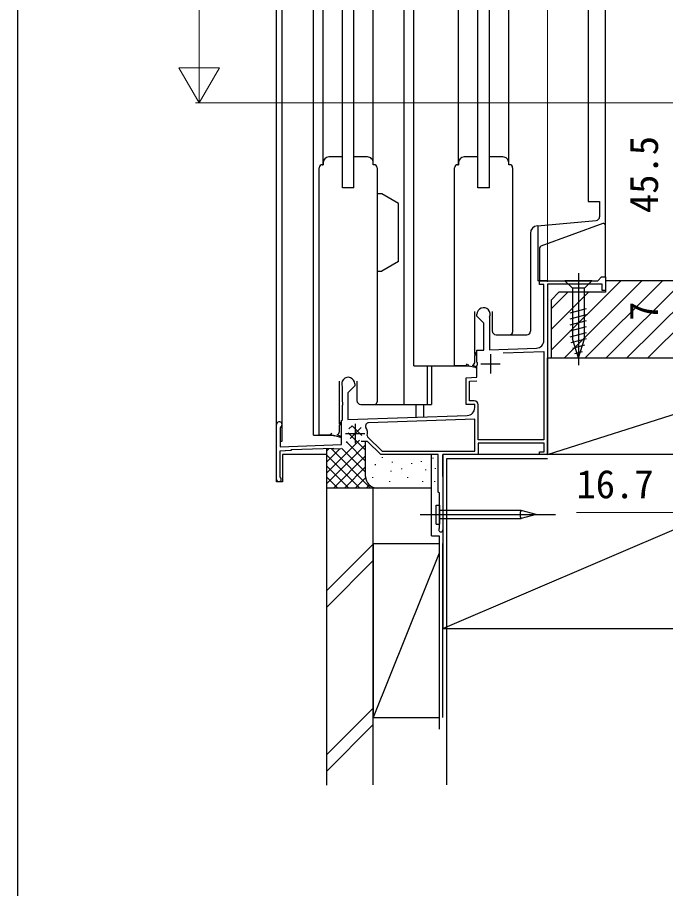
# Model space of a CAD drawing. Units: millimetres, scale not verified. Extents: x -525 to 525, y -783 to 779.
# Drawn here: x -525 to -357.5, y 16.2 to 241.6 of the extents above; entities that cross this region are included whole.
import ezdxf
from ezdxf.enums import TextEntityAlignment as Align

# ---------------------------------------------------------------- set-up
doc = ezdxf.new("R2010")
doc.units = ezdxf.units.MM
doc.header["$LTSCALE"] = 4
for name, color, linetype in [('0-2_YKK_11', 7, 'Continuous'), ('0-3_YKK_11E', 7, 'Continuous'), ('0-4_YKK_12', 2, 'Continuous'), ('0-5_YKK_13', 4, 'Continuous'), ('0-8_YKK_ZWAK', 7, 'Continuous'), ('0-9_YSS_K', 3, 'Continuous'), ('0-A_YSS_KE', 3, 'Continuous')]:
    doc.layers.add(name, color=color, linetype=linetype)
doc.layers.add('0-7_YKK_D', color=6, linetype='Continuous', lineweight=18)
doc.styles.add('ＭＳ ゴシック', font='')
doc.styles.get('ＭＳ ゴシック').set_extended_font_data('MS Gothic')

msp = doc.modelspace()

# ---------------------------------------------------------------- linework, layer by layer
at = {"layer": '0-2_YKK_11'}
for p, q in [((-402.7, 154.462), (-402.7, 149.462)), ((-406.2, 151.504), (-406.08, 151.687)), ((-405.2, 151.962), (-400.2, 151.962)), ((-440.88, 141.937), (-441, 142.12)), ((-441, 141.204), (-440.88, 141.387)), ((-440.88, 141.387), (-440.88, 141.937)), ((-406.8, 137.663), (-434.232, 136.705)), ((-458, 122.062), (-458, 136.262)), ((-458, 122.062), (-458, 136.262)), ((-437.7, 136.462), (-437.7, 131.462)), ((-437.7, 136.462), (-437.7, 131.462)), ((-440.2, 133.962), (-435.2, 133.962)), ((-440.2, 133.962), (-435.2, 133.962)), ((-443.2, 130.078), (-454.2, 129.694))]:
    msp.add_line(p, q, dxfattribs=at)
for points in [[(-388.9, 157.998), (-388.9, 172.462), (-390, 172.462), (-390, 173.462), (-375, 173.462), (-374, 174.462), (-373, 174.462), (-373, 170.962), (-373.8, 170.962), (-373.8, 172.562), (-388, 172.562), (-388, 128.462), (-390, 128.462), (-390, 129.162), (-388.8, 129.162), (-388.8, 131.462), (-405.9, 131.462), (-405.9, 128.462), (-415, 128.462), (-415, 109.012)], [(-388.9, 157.998), (-388.9, 172.462), (-390, 172.462), (-390, 173.462), (-375, 173.462), (-374, 174.462), (-373, 174.462), (-373, 170.962), (-373.8, 170.962), (-373.8, 172.562), (-388, 172.562), (-388, 128.462), (-390, 128.462), (-390, 129.162), (-388.8, 129.162), (-388.8, 131.462), (-405.9, 131.462), (-405.9, 128.462), (-415, 128.462), (-415, 109.012)], [(-406.8, 140.595), (-406.8, 141.462), (-409, 141.462), (-409, 148.365), (-406.2, 148.462), (-406.2, 151.504), (-406.08, 151.687), (-406.08, 152.237), (-406.2, 152.421), (-406.2, 155.462), (-404.4, 155.525), (-404.4, 162.462), (-406.2, 164.262), (-406.2, 164.762)], [(-406.2, 152.42), (-406.2, 155.462), (-404.4, 155.525), (-404.4, 162.462), (-406.2, 164.262), (-406.2, 164.762)], [(-402.97, 164.021), (-403, 163.89), (-403, 155.574), (-390.83, 155.999)], [(-402.97, 164.021), (-403, 163.891), (-403, 155.574), (-390.83, 155.999)], [(-399.403, 154.799), (-388.9, 155.166), (-388.9, 132.262), (-405.9, 132.262), (-405.9, 141.362)], [(-406.8, 140.595), (-406.8, 141.462), (-409, 141.462), (-409, 148.364), (-406.2, 148.462), (-406.2, 151.504)], [(-406.08, 151.687), (-406.08, 152.237), (-406.2, 152.42)], [(-437.8, 146.762), (-437.8, 146.262), (-439.6, 144.462), (-439.6, 137.518), (-408.73, 138.596)], [(-437.8, 146.762), (-437.8, 146.262), (-439.6, 144.462), (-439.6, 137.518), (-408.73, 138.596)], [(-406.9, 142.362), (-408.1, 142.362), (-408.1, 147.495), (-406.265, 147.559)], [(-456.95, 135.656), (-457.1, 135.396), (-457.1, 130.494), (-441.2, 131.049), (-441.2, 137.269), (-441, 137.469), (-441, 141.204), (-440.88, 141.387), (-440.88, 141.937), (-441, 142.121), (-441, 145.891), (-441.03, 146.021)], [(-441, 142.12), (-441, 145.89), (-441.03, 146.021)], [(-456.95, 135.656), (-457.1, 135.396), (-457.1, 130.494), (-441.2, 131.049), (-441.2, 137.269), (-441.007, 137.469), (-441, 137.469), (-441, 141.204)], [(-434.555, 133.374), (-434.472, 133.107), (-430.728, 129.362), (-406.8, 129.362), (-406.8, 137.663)], [(-415.971, 109.367), (-415.9, 109.56), (-415.9, 118.462), (-416.2, 118.762), (-416.2, 128.462), (-431.1, 128.462), (-434.5, 131.862), (-436.15, 131.862)], [(-415.971, 109.367), (-415.9, 109.56), (-415.9, 118.462), (-416.2, 118.762), (-416.2, 128.462), (-431.1, 128.462), (-434.5, 131.862), (-436.15, 131.862)], [(-441.393, 129.942), (-443.2, 129.878), (-443.2, 130.079), (-454.2, 129.687), (-454.393, 129.488), (-457.2, 129.39), (-457.2, 122.811), (-457.067, 122.561)], [(-454.2, 129.694), (-454.2, 129.494), (-457.2, 129.389), (-457.2, 122.81), (-457.067, 122.561)], [(-441.393, 129.941), (-443.2, 129.878), (-443.2, 130.078)]]:
    msp.add_lwpolyline(points, dxfattribs=at)
for centre, radius, start, end in [((-404.5, 164.762), 1.7, 334.15907, 180.00002), ((-404.5, 164.762), 1.7, 334.15908, 180.00002), ((-390.9, 157.998), 2, 272.00043, 0), ((-390.9, 157.998), 2, 272.00041, 0.00002), ((-439.5, 146.762), 1.7, 359.99947, 205.84191), ((-439.5, 146.762), 1.7, 359.99999, 205.84241), ((-406.9, 141.362), 1, 0.00001, 89.99999), ((-408.8, 140.595), 2, 272.00002, 0), ((-408.8, 140.595), 2, 272.00003, 359.99998), ((-457.3, 136.262), 0.7, 299.9983, 180.00002), ((-457.3, 136.262), 0.7, 299.99835, 180.00006), ((-434.204, 135.906), 0.8, 91.99999, 209.06437), ((-437.7, 133.962), 3.2, 349.40893, 29.06443), ((-457.4, 122.062), 0.6, 180.00002, 56.25219), ((-457.4, 122.062), 0.6, 180.00004, 56.2522), ((-415.55, 109.012), 0.55, 139.88083, 0), ((-415.55, 109.012), 0.55, 139.88082, 359.99997)]:
    msp.add_arc(centre, radius, start, end, dxfattribs=at)
at = {"layer": '0-3_YKK_11E'}
for p, q in [((-446.2, 203.462), (-446, 203.462)), ((-432.8, 203.462), (-433, 203.462)), ((-411.2, 203.462), (-411, 203.462)), ((-397.8, 203.462), (-398, 203.462)), ((-432, 202.662), (-432, 142.162)), ((-397, 202.662), (-397, 160.162))]:
    msp.add_line(p, q, dxfattribs=at)
for points in [[(-443.7, 133.962), (-444.2, 133.462), (-447, 133.462), (-447, 202.662)], [(-408.7, 151.962), (-409.2, 151.462), (-412, 151.462), (-412, 202.662)]]:
    msp.add_lwpolyline(points, dxfattribs=at)
for centre, radius, start, end in [((-446.2, 202.662), 0.8, 89.99998, 180.00111), ((-432.8, 202.662), 0.8, 0, 90.00107), ((-411.2, 202.662), 0.8, 89.99998, 180.00111), ((-397.8, 202.662), 0.8, 0, 90.00107), ((-397.7, 160.162), 0.7, 270, 0), ((-432.7, 142.162), 0.7, 270, 0)]:
    msp.add_arc(centre, radius, start, end, dxfattribs=at)
at = {"layer": '0-4_YKK_12'}
for p, q in [((-458, 121.462), (-458, 530.862)), ((-448.5, 133.462), (-448.5, 510.461)), ((-425, 141.462), (-425, 510.462)), ((-422.5, 151.462), (-422.5, 510.462)), ((-456.6, 131.962), (-456.6, 504.41)), ((-373, 174.462), (-373, 504.462)), ((-441, 197.462), (-441, 484.462)), ((-438, 197.462), (-438, 484.462)), ((-406, 197.462), (-406, 484.462)), ((-403, 197.462), (-403, 484.462)), ((-377.5, 480.461), (-377.5, 193.962)), ((-446, 203.462), (-446, 478.462)), ((-433, 203.462), (-433, 478.462)), ((-411, 203.462), (-411, 478.462)), ((-398, 203.462), (-398, 478.462)), ((-438, 197.462), (-441, 197.462)), ((-403, 197.462), (-406, 197.462)), ((-390.5, 187.699), (-390.5, 173.462)), ((-388, 173.462), (-390.5, 173.462)), ((-388, 172.162), (-388, 131.262)), ((-406.75, 154.331), (-406.75, 165.446)), ((-402.25, 165.446), (-402.25, 160.462)), ((-401.25, 159.462), (-393.3, 159.462)), ((-406.75, 152.462), (-406.75, 154.022)), ((-406.75, 152.462), (-406.75, 153.83)), ((-422.5, 151.462), (-408.423, 151.462)), ((-419.1, 151.462), (-419.1, 141.462)), ((-418, 151.462), (-418, 141.462)), ((-412.5, 151.462), (-408.424, 151.462)), ((-441.75, 136.331), (-441.75, 147.446)), ((-437.25, 147.446), (-437.25, 142.462)), ((-436.25, 141.462), (-418, 141.462)), ((-422, 141.462), (-422, 138.133)), ((-420, 141.462), (-420, 138.202)), ((-441.75, 134.462), (-441.75, 136.022)), ((-448.491, 133.462), (-443.423, 133.462)), ((-457, 131.962), (-456.6, 131.962)), ((-445, 128.462), (-456.5, 128.462)), ((-456.5, 128.462), (-456.5, 121.462)), ((-388, 128.462), (-415, 128.462)), ((-388, 129.662), (-388, 128.462)), ((-456.5, 121.462), (-458, 121.462))]:
    msp.add_line(p, q, dxfattribs=at)
msp.add_lwpolyline([(-415, 128.462), (-415, 108.462), (-415.308, 108.462)], dxfattribs=at)
for centre, start, end in [((-401.25, 160.462), 180, 270), ((-407.75, 152.462), 295.44062, 359.99913), ((-436.25, 142.462), 180, 270), ((-442.75, 134.462), 295.43332, 359.99913)]:
    msp.add_arc(centre, 1, start, end, dxfattribs=at)
at = {"layer": '0-5_YKK_13'}
for p, q in [((-441, 205.462), (-444.5, 205.462)), ((-434.5, 205.462), (-438, 205.462)), ((-406, 205.462), (-409.5, 205.462)), ((-399.5, 205.462), (-403, 205.462)), ((-446, 203.962), (-446, 203.462)), ((-433, 203.462), (-433, 203.962)), ((-411, 203.962), (-411, 203.462)), ((-398, 203.462), (-398, 203.962)), ((-430.831, 195.962), (-432, 195.962)), ((-432, 195.962), (-432, 175.962)), ((-426.5, 193.462), (-430.831, 195.962)), ((-377.5, 193.962), (-374.5, 193.962)), ((-374.5, 193.962), (-374.5, 190.015)), ((-426.5, 178.462), (-426.5, 193.462)), ((-390.575, 187.693), (-375.413, 189.019)), ((-373.671, 188.218), (-389.671, 182.394)), ((-373, 174.462), (-373, 187.748)), ((-392.4, 185.7), (-392.4, 160.362)), ((-426.5, 178.462), (-430.831, 175.962)), ((-432, 175.962), (-430.831, 175.962)), ((-380, 175.384), (-380, 151.605)), ((-374, 174.462), (-375, 173.462)), ((-374, 174.462), (-373, 174.462)), ((-376.5, 173.462), (-383.5, 173.462)), ((-383.5, 173.462), (-381.55, 171.512)), ((-381.55, 171.512), (-381.55, 158.378)), ((-378.45, 171.512), (-381.55, 171.512)), ((-376.5, 173.462), (-378.45, 171.512)), ((-378.45, 158.378), (-378.45, 171.512)), ((-382.1, 165.168), (-377.9, 166.294)), ((-382.1, 163.615), (-377.9, 164.741)), ((-382.1, 162.062), (-377.9, 163.188)), ((-382.1, 160.51), (-377.9, 161.635)), ((-382.1, 158.957), (-377.9, 160.082)), ((-381.842, 157.473), (-377.9, 158.529)), ((-380, 153.462), (-381.55, 158.378)), ((-380, 153.462), (-378.45, 158.378)), ((-381.39, 156.041), (-378.354, 156.855)), ((-406.75, 154.331), (-406.362, 154.845)), ((-406.75, 154.022), (-406.237, 154.689)), ((-380.939, 154.609), (-378.889, 155.158)), ((-406.688, 150.967), (-408.294, 151.383)), ((-406.592, 151.25), (-407.321, 151.559)), ((-441.75, 136.331), (-441.362, 136.845)), ((-441.75, 136.022), (-441.237, 136.689)), ((-441.688, 132.967), (-443.294, 133.383)), ((-441.592, 133.25), (-442.321, 133.559)), ((-416.723, 110.495), (-416.723, 115.43)), ((-416.723, 115.43), (-415.9, 115.43)), ((-415.9, 115.43), (-415.9, 110.495)), ((-420.9, 112.962), (-385.9, 112.962)), ((-394.819, 114.012), (-415.9, 114.012)), ((-394.957, 112.962), (-390.9, 112.962)), ((-390.9, 112.962), (-394.819, 114.012)), ((-390.9, 112.962), (-394.819, 111.912)), ((-416.723, 110.495), (-415.9, 110.495)), ((-415.9, 111.912), (-394.819, 111.912))]:
    msp.add_line(p, q, dxfattribs=at)
msp.add_lwpolyline([(-390, 181.925), (-390, 173.462), (-375, 173.462)], dxfattribs=at)
for centre, radius, start, end in [((-444.5, 203.962), 1.5, 90, 180), ((-434.5, 203.962), 1.5, 359.99942, 90), ((-409.5, 203.962), 1.5, 90, 180), ((-399.5, 203.962), 1.5, 359.99942, 90), ((-375.5, 190.015), 1, 274.99932, 0), ((-390.4, 185.7), 2, 95.00011, 180), ((-373.5, 187.748), 0.5, 0, 110), ((-389.5, 181.925), 0.5, 110, 180), ((-393.3, 160.362), 0.9, 270, 0), ((-406.3, 154.767), 0.1, 309.46861, 128.32073), ((-408.1, 151.844), 0.5, 180, 263.70494), ((-406.65, 151.112), 0.15, 255.48229, 67.04441), ((-441.3, 136.767), 0.1, 309.46861, 128.32073), ((-443.1, 133.844), 0.5, 229.79013, 263.70494), ((-441.65, 133.112), 0.15, 255.48229, 67.04441), ((-393.989, 113.369), 1.05, 142.21414, 202.78586), ((-393.989, 112.556), 1.05, 157.21414, 217.78586)]:
    msp.add_arc(centre, radius, start, end, dxfattribs=at)
at = {"layer": '0-7_YKK_D'}
for p, q in [((-478, 229.969), (-478, 440.967)), ((-388, 173.162), (-388, 405.462)), ((-478, 219.469), (-478, 237.655)), ((-478, 219.469), (-483.25, 228.562)), ((-472.75, 228.562), (-483.25, 228.562)), ((-478, 219.469), (-472.75, 228.562)), ((-338.7, 219.469), (-479, 219.469))]:
    msp.add_line(p, q, dxfattribs=at)
msp.add_lwpolyline([(-335.9, 113.471), (-352.581, 113.471), (-380.46, 113.471)], dxfattribs=at)
at = {"layer": '0-8_YKK_ZWAK'}
msp.add_line((-525, 747.1), (-525, -782.9), dxfattribs=at)
at = {"layer": '0-9_YSS_K'}
for p, q in [((-387, 155.443), (-368.981, 173.462)), ((-383.593, 153.462), (-363.593, 173.462)), ((-378.204, 153.462), (-358.204, 173.462)), ((-372.816, 153.462), (-352.816, 173.462)), ((-367.428, 153.462), (-347.428, 173.462)), ((-362.04, 153.462), (-342.04, 173.462)), ((-387, 166.219), (-382.757, 170.462)), ((-387, 160.831), (-377.369, 170.462)), ((-388, 128.462), (-310, 153.462)), ((-439.309, 135.135), (-438.504, 135.939)), ((-438.95, 132.665), (-436.144, 135.471)), ((-438.495, 135.938), (-435.982, 133.425)), ((-439.494, 134.109), (-435, 129.614)), ((-445, 123.786), (-436.55, 132.236)), ((-445, 120.958), (-435, 130.958)), ((-439.995, 131.62), (-439.758, 131.857)), ((-439.947, 131.733), (-435, 126.786)), ((-435, 122.815), (-435, 131.862)), ((-445, 129.443), (-444.407, 130.036)), ((-445, 119.815), (-445, 130.016)), ((-445, 126.614), (-441.683, 129.931)), ((-443.924, 130.053), (-433.687, 119.815)), ((-441.191, 130.149), (-435, 123.958)), ((-415, 122.815), (-415, 128.462)), ((-415, 83.462), (-310, 128.462)), ((-445, 128.301), (-436.515, 119.815)), ((-443.314, 119.815), (-435, 128.129)), ((-430.674, 127.815), (-430.674, 127.615)), ((-428.165, 126.626), (-428.165, 126.426)), ((-423.158, 126.292), (-423.158, 126.092)), ((-420.652, 126.795), (-420.652, 126.595)), ((-417.647, 127.628), (-417.647, 127.428)), ((-445, 125.472), (-439.343, 119.815)), ((-440.486, 119.815), (-435, 125.301)), ((-432.505, 125.959), (-432.505, 125.759)), ((-428.499, 124.29), (-428.499, 124.09)), ((-425.706, 124.892), (-425.706, 124.692)), ((-419.486, 124.623), (-419.486, 124.423)), ((-416.98, 124.957), (-416.98, 124.757)), ((-445, 122.644), (-442.172, 119.815)), ((-437.657, 119.815), (-434.983, 122.49)), ((-433.172, 122.621), (-433.172, 122.421)), ((-424.16, 122.621), (-424.16, 122.421)), ((-432, 119.815), (-445, 119.815)), ((-434.829, 119.815), (-434.034, 120.61)), ((-418, 119.815), (-432, 119.815)), ((-428.833, 121.619), (-428.833, 121.419)), ((-420.318, 121.619), (-420.318, 121.419)), ((-417.15, 121.619), (-417.15, 121.419)), ((-433, 105.273), (-445, 93.273)), ((-433, 105.462), (-416, 105.462)), ((-433, 105.462), (-433, 60.462)), ((-415, 60.462), (-415, 105.462)), ((-416, 102.962), (-433, 60.462)), ((-445, 89.031), (-433, 101.031)), ((-433, 62.847), (-445, 50.847)), ((-433, 58.604), (-445, 46.604)), ((-433, 60.462), (-416, 60.462))]:
    msp.add_line(p, q, dxfattribs=at)
msp.add_lwpolyline([(-310, 153.462), (-310, 128.462), (-388, 128.462), (-388, 153.462)], close=True, dxfattribs=at)
msp.add_arc((-432, 122.815), 3, 180, 270, dxfattribs=at)
at = {"layer": '0-A_YSS_KE'}
for p, q in [((-418, 107.462), (-418, 128.462)), ((-414, 127.462), (-388, 127.462)), ((-414, 43.048), (-414, 127.462)), ((-445, 42.977), (-445, 119.815)), ((-433, 119.815), (-445, 119.815)), ((-433, 43.005), (-433, 119.815))]:
    msp.add_line(p, q, dxfattribs=at)
for points in [[(-275, 173.462), (-373, 173.462), (-373, 170.462), (-385, 170.462), (-387, 168.462), (-387, 153.462)], [(-387, 153.462), (-273, 153.462), (-273, 171.462)], [(-418, 107.462), (-416, 107.462), (-416, 57.462)]]:
    msp.add_lwpolyline(points, dxfattribs=at)
msp.add_lwpolyline([(-310, 83.462), (-310, 128.462), (-415, 128.462), (-415, 83.462)], close=True, dxfattribs=at)

# ---------------------------------------------------------------- texts
at = {"layer": '0-7_YKK_D', "style": 'ＭＳ ゴシック'}
for s, p in [('45.5', (-357.2, 190.944)), ('7', (-357.2, 163.053))]:
    msp.add_text(s, height=7.331, rotation=90, dxfattribs=at).set_placement(p, align=Align.BOTTOM_LEFT)
msp.add_text('16.7', height=7.331, dxfattribs=at).set_placement((-380.494, 114.971), align=Align.BOTTOM_LEFT)

doc.saveas('drawing.dxf')
